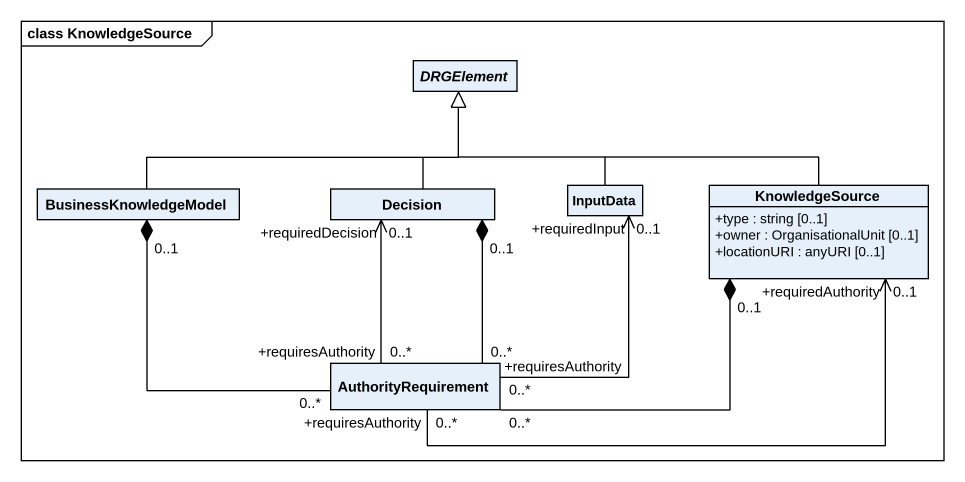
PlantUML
@startuml
mainframe class KnowledgeSource
hide circle
hide empty members
skinparam classAttributeIconSize 0
abstract class DRGElement
class BusinessKnowledgeModel
class Decision
class InputData
class KnowledgeSource {
  +type : string [0..1]
  +owner : OrganisationalUnit [0..1]
  +locationURI : anyURI [0..1]
}
class AuthorityRequirement
BusinessKnowledgeModel -right-|> DRGElement
BusinessKnowledgeModel "0..1" *-- "0..*" AuthorityRequirement
Decision -up-|> DRGElement
Decision "0..1" *-- "0..*" AuthorityRequirement
InputData -up-|> DRGElement
KnowledgeSource -left-|> DRGElement
KnowledgeSource "0..1" *-left- "0..*" AuthorityRequirement
AuthorityRequirement "+requiresAuthority\n0..*" -up-> "+requiredDecision\n0..1" Decision
AuthorityRequirement "+requiresAuthority\n0..*" -up-> "+requiredInput\n0..1" InputData
AuthorityRequirement "+requiresAuthority\n0..*" -right-> "+requiredAuthority\n0..1" KnowledgeSource
@enduml
